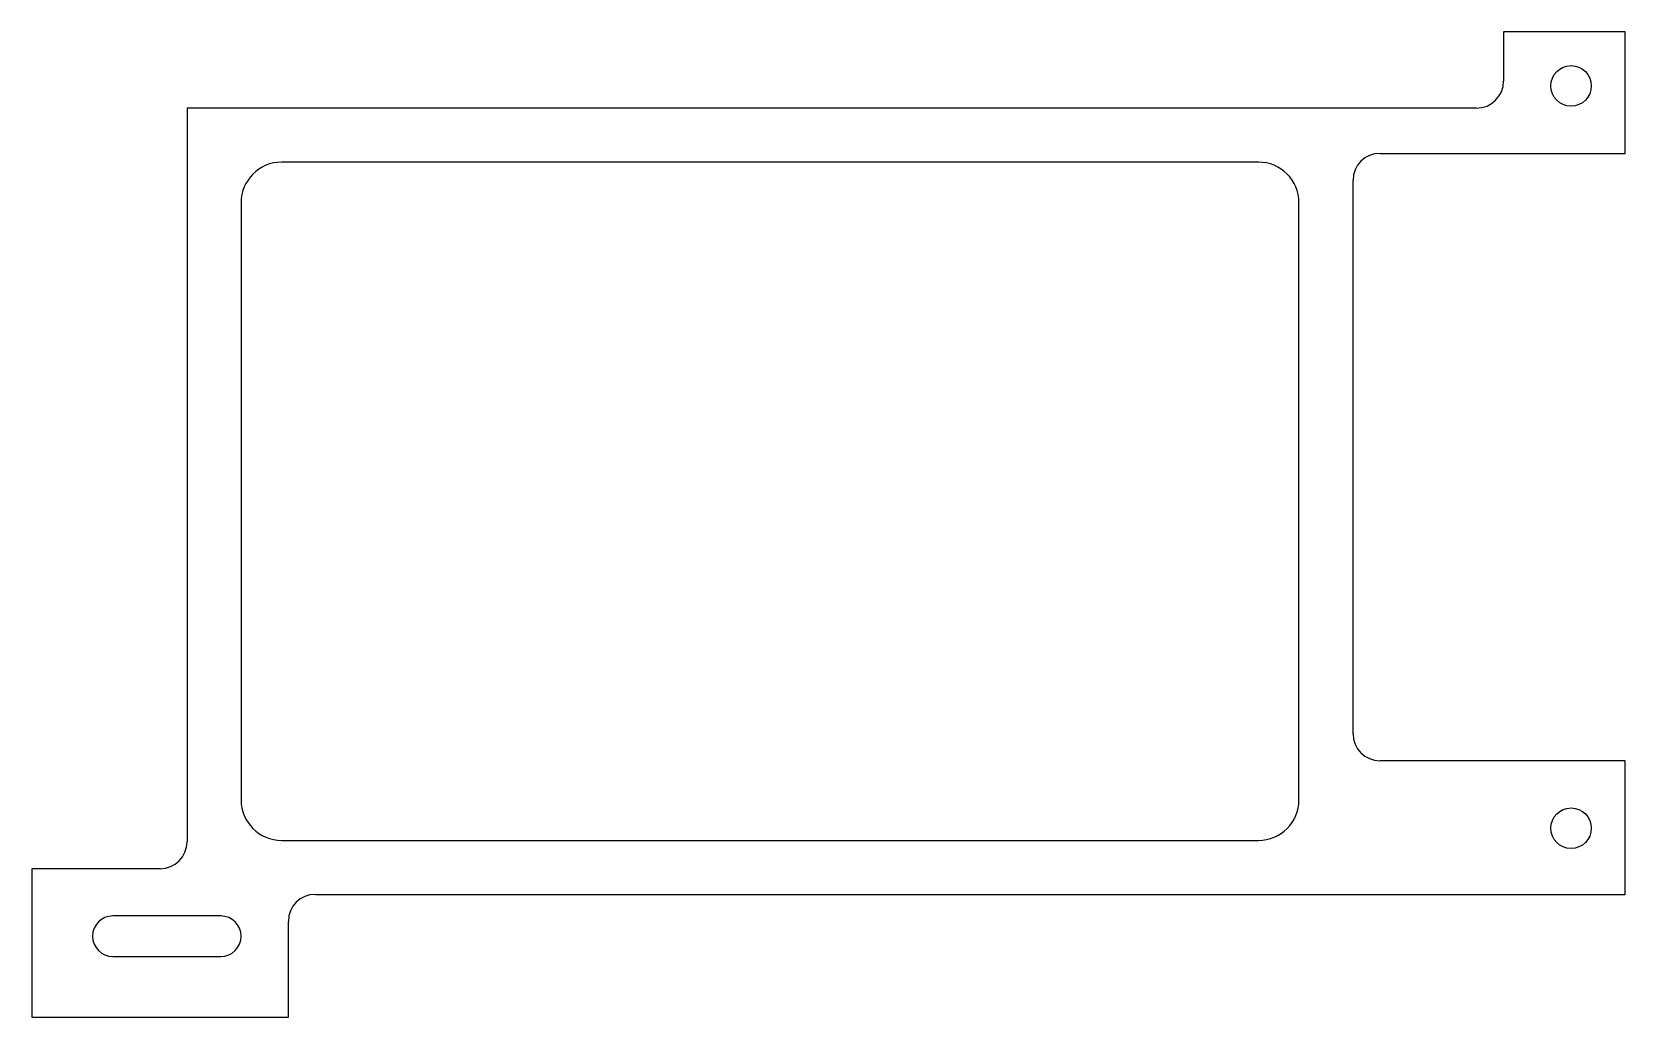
# Model space of a CAD drawing. Header units: millimetres. Extents: x -55 to 63, y -48 to 25.
import ezdxf

# ---------------------------------------------------------------- set-up
doc = ezdxf.new("R2010")
doc.units = ezdxf.units.MM

msp = doc.modelspace()

# ---------------------------------------------------------------- linework, layer by layer
at = {"color": 7, "linetype": 'Continuous', "lineweight": 25}
for p, q in [((63.44, 25.2), (54.44, 25.2)), ((54.44, 25.2), (54.44, 21.55)), ((63.44, 16.2), (63.44, 25.2)), ((52.44, 19.55), (-43.06, 19.55)), ((-43.06, 19.55), (-43.06, -34.8)), ((36.29, 15.55), (-36.06, 15.55)), ((45.29, 16.2), (63.44, 16.2)), ((43.29, -26.8), (43.29, 14.2)), ((-39.06, 12.55), (-39.06, -31.7)), ((39.29, -31.7), (39.29, 12.55)), ((63.44, -28.8), (45.29, -28.8)), ((63.44, -38.7), (63.44, -28.8)), ((-36.06, -34.7), (36.29, -34.7)), ((-45.06, -36.8), (-54.56, -36.8)), ((-54.56, -36.8), (-54.56, -47.8)), ((-33.56, -38.7), (63.44, -38.7)), ((-40.56, -40.3), (-48.56, -40.3)), ((-35.56, -47.8), (-35.56, -40.7)), ((-48.56, -43.3), (-40.56, -43.3)), ((-54.56, -47.8), (-35.56, -47.8))]:
    msp.add_line(p, q, dxfattribs=at)
for centre in [(59.44, 21.2), (59.44, -33.8)]:
    msp.add_circle(centre, 1.5, dxfattribs=at)
for centre, radius, start, end in [((52.44, 21.55), 2, 270, 0), ((-36.06, 12.55), 3, 90, 180), ((36.29, 12.55), 3, 0, 90), ((45.29, 14.2), 2, 90, 180), ((45.29, -26.8), 2, 180, 270), ((-36.06, -31.7), 3, 180, 270), ((36.29, -31.7), 3, 270, 0), ((-45.06, -34.8), 2, 270, 0), ((-33.56, -40.7), 2, 90, 180), ((-48.56, -41.8), 1.5, 90, 270), ((-40.56, -41.8), 1.5, 270, 90)]:
    msp.add_arc(centre, radius, start, end, dxfattribs=at)

doc.saveas('drawing.dxf')
